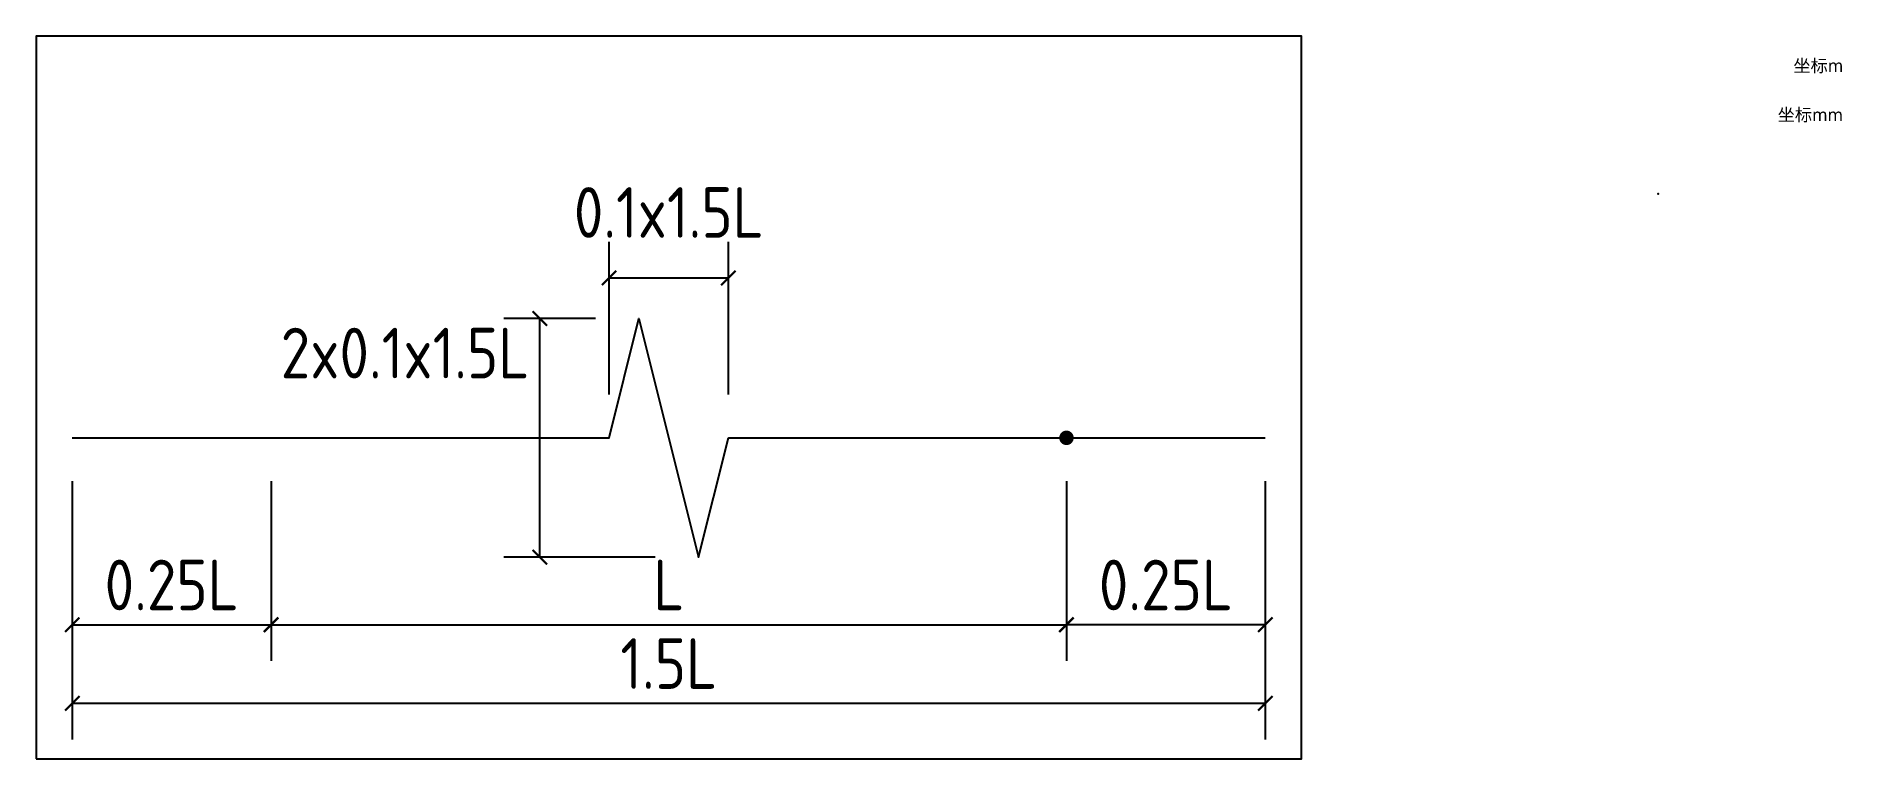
# Model space of a CAD drawing. Header units: millimetres. Extents: x 110662 to 111162, y 110955 to 111155.
import ezdxf

# ---------------------------------------------------------------- set-up
doc = ezdxf.new("R2010")
doc.units = ezdxf.units.MM
doc.layers.add('Lightning', color=1, linetype='Continuous')
doc.styles.add('LText-1：1', font='', dxfattribs={"height": 3.5})
doc.styles.add('LText-1：4', font='gbenor.shx', dxfattribs={"height": 14, "bigfont": 'gbcbig.shx'})
doc.styles.get('LText-1：1').set_extended_font_data('Microsoft YaHei')
doc.dimstyles.new('LDim-1：4', dxfattribs={"dimscale": 4, "dimtxt": 3.5, "dimasz": 1, "dimexe": 2.5, "dimexo": 3, "dimgap": 1, "dimtad": 1, "dimtih": 1, "dimtoh": 1, "dimdec": 0, "dimzin": 0, "dimdsep": 46, "dimtxsty": 'LText-1：4', "dimblk1": 'ARCHTICK', "dimblk2": 'ARCHTICK', "dimsah": 1, "dimcen": 1.75, "dimadec": 0, "dimazin": 0, "dimtfac": 1, "dimtdec": 4, "dimtofl": 0, "dimtmove": 0, "dimatfit": 3, "dimldrblk": 'DOT', "dimfxl": 1, "dimtolj": 1, "dimtzin": 0, "dimarcsym": 0})

# ---------------------------------------------------------------- blocks, each defined once
blk = doc.blocks.new('_ArchTick')
at = {"color": 0, "linetype": 'ByBlock', "const_width": 0.15}
blk.add_lwpolyline([(-0.5, -0.5), (0.5, 0.5)], dxfattribs=at)
blk = doc.blocks.new('*D3')
at = {"color": 0, "lineweight": -2, "transparency": 16777216}
for p, q in [((110820.94, 111055.59), (110820.94, 111097.82)), ((110853.94, 111055.59), (110853.94, 111097.82)), ((110820.94, 111087.82), (110853.94, 111087.82))]:
    blk.add_line(p, q, dxfattribs=at)
at = {"layer": 'Defpoints', "color": 0, "transparency": 16777216}
for p in [(110853.94, 111087.82), (110820.94, 111043.59), (110853.94, 111043.59)]:
    blk.add_point(p, dxfattribs=at)
at = {"color": 0, "lineweight": -2, "transparency": 16777216, "xscale": 4, "yscale": 4, "zscale": 4, "rotation": 180}
blk.add_blockref('_ArchTick', (110820.94, 111087.82), dxfattribs=at)
at = {"color": 0, "lineweight": -2, "transparency": 16777216, "xscale": 4, "yscale": 4, "zscale": 4}
blk.add_blockref('_ArchTick', (110853.94, 111087.82), dxfattribs=at)
at = {"color": 0, "transparency": 16777216, "insert": (110837.44, 111105.96), "char_height": 14, "attachment_point": 5, "style": 'LText-1：4'}
blk.add_mtext('\\A1;0.1x1.5L', dxfattribs=at)
blk = doc.blocks.new('_Dot')
at = {"color": 0, "linetype": 'ByBlock', "lineweight": -2}
blk.add_line((-0.5, 0), (-1, 0), dxfattribs=at)
at = {"color": 0, "linetype": 'ByBlock', "const_width": 0.5}
blk.add_lwpolyline([(-0.25, 0, 1), (0.25, 0, 1)], format="xyb", close=True, dxfattribs=at)
blk = doc.blocks.new('*D4')
at = {"color": 0, "lineweight": -2, "transparency": 16777216}
for p, q in [((110817.19, 111076.59), (110791.78, 111076.59)), ((110801.78, 111010.59), (110801.78, 111076.59)), ((110833.69, 111010.59), (110791.78, 111010.59))]:
    blk.add_line(p, q, dxfattribs=at)
at = {"layer": 'Defpoints', "color": 0, "transparency": 16777216}
for p in [(110801.78, 111076.59), (110829.19, 111076.59), (110845.69, 111010.59)]:
    blk.add_point(p, dxfattribs=at)
at = {"color": 0, "lineweight": -2, "transparency": 16777216, "xscale": 4, "yscale": 4, "zscale": 4}
for p, rotation in [((110801.78, 111076.59), 90), ((110801.78, 111010.59), 270)]:
    blk.add_blockref('_ArchTick', p, dxfattribs=dict(at, rotation=rotation))
at = {"color": 0, "transparency": 16777216, "insert": (110764.48, 111067.05), "char_height": 14, "attachment_point": 5, "style": 'LText-1：4'}
blk.add_mtext('\\A1;2x0.1x1.5L', dxfattribs=at)
blk = doc.blocks.new('*D5')
at = {"color": 0, "lineweight": -2, "transparency": 16777216}
for p, q in [((110727.44, 111031.59), (110727.44, 110981.88)), ((110947.44, 111031.59), (110947.44, 110981.88)), ((110727.44, 110991.88), (110947.44, 110991.88))]:
    blk.add_line(p, q, dxfattribs=at)
at = {"layer": 'Defpoints', "color": 0, "transparency": 16777216}
for p in [(110727.44, 111043.59), (110947.44, 111043.59), (110947.44, 110991.88)]:
    blk.add_point(p, dxfattribs=at)
at = {"color": 0, "lineweight": -2, "transparency": 16777216, "xscale": 4, "yscale": 4, "zscale": 4, "rotation": 180}
blk.add_blockref('_ArchTick', (110727.44, 110991.88), dxfattribs=at)
at = {"color": 0, "lineweight": -2, "transparency": 16777216, "xscale": 4, "yscale": 4, "zscale": 4}
blk.add_blockref('_ArchTick', (110947.44, 110991.88), dxfattribs=at)
at = {"color": 0, "transparency": 16777216, "insert": (110837.44, 111002.88), "char_height": 14, "attachment_point": 5, "style": 'LText-1：4'}
blk.add_mtext('\\A1;L', dxfattribs=at)
blk = doc.blocks.new('*D6')
at = {"color": 0, "lineweight": -2, "transparency": 16777216}
for p, q in [((110672.44, 111031.59), (110672.44, 110960.14)), ((111002.44, 111031.59), (111002.44, 110960.14)), ((110672.44, 110970.14), (111002.44, 110970.14))]:
    blk.add_line(p, q, dxfattribs=at)
at = {"layer": 'Defpoints', "color": 0, "transparency": 16777216}
for p in [(110672.44, 111043.59), (111002.44, 111043.59), (111002.44, 110970.14)]:
    blk.add_point(p, dxfattribs=at)
at = {"color": 0, "lineweight": -2, "transparency": 16777216, "xscale": 4, "yscale": 4, "zscale": 4, "rotation": 180}
blk.add_blockref('_ArchTick', (110672.44, 110970.14), dxfattribs=at)
at = {"color": 0, "lineweight": -2, "transparency": 16777216, "xscale": 4, "yscale": 4, "zscale": 4}
blk.add_blockref('_ArchTick', (111002.44, 110970.14), dxfattribs=at)
at = {"color": 0, "transparency": 16777216, "insert": (110837.44, 110981.14), "char_height": 14, "attachment_point": 5, "style": 'LText-1：4'}
blk.add_mtext('\\A1;1.5L', dxfattribs=at)
blk = doc.blocks.new('*D7')
at = {"color": 0, "lineweight": -2, "transparency": 16777216}
for p, q in [((110672.44, 111031.59), (110672.44, 110981.88)), ((110727.44, 111031.59), (110727.44, 110981.88)), ((110672.44, 110991.88), (110727.44, 110991.88))]:
    blk.add_line(p, q, dxfattribs=at)
at = {"layer": 'Defpoints', "color": 0, "transparency": 16777216}
for p in [(110672.44, 111043.59), (110727.44, 111043.59), (110727.44, 110991.88)]:
    blk.add_point(p, dxfattribs=at)
at = {"color": 0, "lineweight": -2, "transparency": 16777216, "xscale": 4, "yscale": 4, "zscale": 4, "rotation": 180}
blk.add_blockref('_ArchTick', (110672.44, 110991.88), dxfattribs=at)
at = {"color": 0, "lineweight": -2, "transparency": 16777216, "xscale": 4, "yscale": 4, "zscale": 4}
blk.add_blockref('_ArchTick', (110727.44, 110991.88), dxfattribs=at)
at = {"color": 0, "transparency": 16777216, "insert": (110699.94, 111002.88), "char_height": 14, "attachment_point": 5, "style": 'LText-1：4'}
blk.add_mtext('\\A1;0.25L', dxfattribs=at)
blk = doc.blocks.new('*D8')
at = {"color": 0, "lineweight": -2, "transparency": 16777216}
for p, q in [((110947.44, 111031.59), (110947.44, 110981.88)), ((111002.44, 111031.59), (111002.44, 110981.88)), ((111002.44, 110991.88), (110947.44, 110991.88))]:
    blk.add_line(p, q, dxfattribs=at)
at = {"layer": 'Defpoints', "color": 0, "transparency": 16777216}
for p in [(110947.44, 111043.59), (111002.44, 111043.59), (110947.44, 110991.88)]:
    blk.add_point(p, dxfattribs=at)
at = {"color": 0, "lineweight": -2, "transparency": 16777216, "xscale": 4, "yscale": 4, "zscale": 4, "rotation": 180}
blk.add_blockref('_ArchTick', (110947.44, 110991.88), dxfattribs=at)
at = {"color": 0, "lineweight": -2, "transparency": 16777216, "xscale": 4, "yscale": 4, "zscale": 4}
blk.add_blockref('_ArchTick', (111002.44, 110991.88), dxfattribs=at)
at = {"color": 0, "transparency": 16777216, "insert": (110974.94, 111002.88), "char_height": 14, "attachment_point": 5, "style": 'LText-1：4'}
blk.add_mtext('\\A1;0.25L', dxfattribs=at)

msp = doc.modelspace()

# ---------------------------------------------------------------- linework, layer by layer
msp.add_lwpolyline([(110662.44, 110954.75), (111012.44, 110954.75), (111012.44, 111154.75), (110662.44, 111154.75)], close=True)
at = {"const_width": 2}
msp.add_lwpolyline([(110946.44, 111043.59, 1), (110948.44, 111043.59, 1)], format="xyb", close=True, dxfattribs=at)
msp.add_point((111111.11, 111111.11))
at = {"layer": 'Lightning'}
msp.add_lwpolyline([(110672.44, 111043.59), (110820.94, 111043.59), (110829.19, 111076.59), (110845.69, 111010.59), (110853.94, 111043.59), (111002.44, 111043.59)], dxfattribs=at)

# ---------------------------------------------------------------- texts
at = {"style": 'LText-1：1'}
for s, p in [('坐标m', (111148.49, 111144.81)), ('坐标mm', (111144.15, 111131.23))]:
    msp.add_text(s, height=3.5, dxfattribs=at).set_placement(p)

# ---------------------------------------------------------------- dimensions: what is measured, and where the dimension line sits
dim = msp.add_linear_dim(base=(110853.94, 111087.82), p1=(110820.94, 111043.59), p2=(110853.94, 111043.59), text='0.1x1.5L', dimstyle='LDim-1：4', override={"dimtmove": 2})
dim.commit()
dim.dimension.update_dxf_attribs({"geometry": '*D3', "text_midpoint": (110837.44, 111105.96), "dimtype": 160})
dim = msp.add_linear_dim(base=(110801.78, 111076.59), p1=(110845.69, 111010.59), p2=(110829.19, 111076.59), angle=90, text='2x0.1x1.5L', dimstyle='LDim-1：4', override={"dimtmove": 2})
dim.commit()
dim.dimension.update_dxf_attribs({"geometry": '*D4', "text_midpoint": (110764.48, 111067.05), "dimtype": 160})
for base, p1, p2, text, picture, middle in [((111002.44, 110970.14), (110672.44, 111043.59), (111002.44, 111043.59), '1.5L', '*D6', (110837.44, 110981.14)), ((110727.44, 110991.88), (110672.44, 111043.59), (110727.44, 111043.59), '0.25L', '*D7', (110699.94, 111002.88)), ((110947.44, 110991.88), (110727.44, 111043.59), (110947.44, 111043.59), 'L', '*D5', (110837.44, 111002.88))]:
    dim = msp.add_linear_dim(base=base, p1=p1, p2=p2, text=text, dimstyle='LDim-1：4')
    dim.commit()
    dim.dimension.update_dxf_attribs({"geometry": picture, "text_midpoint": middle})
dim = msp.add_linear_dim(base=(110947.44, 110991.88), p1=(111002.44, 111043.59), p2=(110947.44, 111043.59), angle=180, text='0.25L', dimstyle='LDim-1：4')
dim.commit()
dim.dimension.update_dxf_attribs({"geometry": '*D8', "text_midpoint": (110974.94, 111002.88)})

doc.saveas('drawing.dxf')
